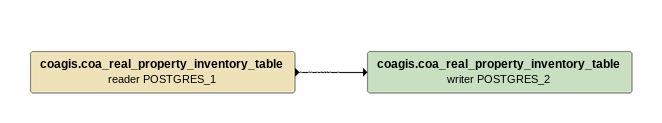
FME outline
coagis.coa_real_property_inventory_table (reader POSTGRES_1)
    -> coagis.coa_real_property_inventory_table (writer POSTGRES_2)
coagis.coa_real_property_inventory_table (writer POSTGRES_2)
